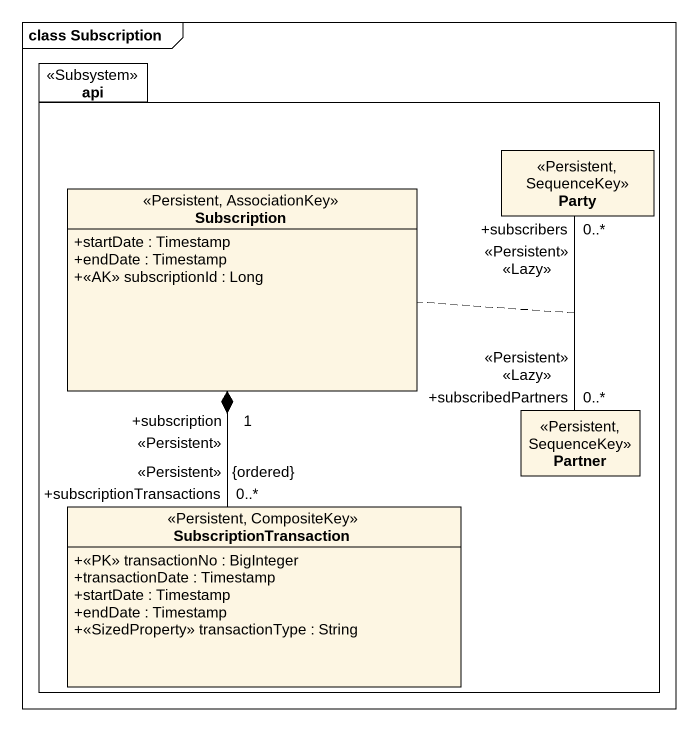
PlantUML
@startuml
mainframe class Subscription
hide circle
hide empty members
skinparam classAttributeIconSize 0
package api <<Subsystem>> {
  class Party <<Persistent, SequenceKey>>
  class Subscription <<Persistent, AssociationKey>> {
    +startDate : Timestamp
    +endDate : Timestamp
    +<<AK>> subscriptionId : Long
  }
  class Partner <<Persistent, SequenceKey>>
  class SubscriptionTransaction <<Persistent, CompositeKey>> {
    +<<PK>> transactionNo : BigInteger
    +transactionDate : Timestamp
    +startDate : Timestamp
    +endDate : Timestamp
    +<<SizedProperty>> transactionType : String
  }
}
Party "<<Persistent>> <<Lazy>>\n0..*\n+subscribers" -- "0..*\n<<Persistent>> <<Lazy>>\n+subscribedPartners" Partner
(Party, Partner) .. Subscription
Subscription "<<Persistent>>\n1\n+subscription" *-- "<<Persistent>>\n0..*\n+subscriptionTransactions\n{ordered}" SubscriptionTransaction
@enduml
